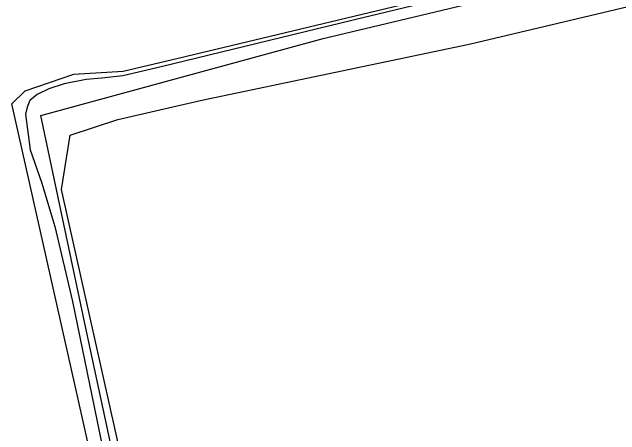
# Model space of a CAD drawing. Header units: inches. Extents: x 653559 to 669309, y 7245317 to 7256454.
# Drawn here: x 660055.3 to 660387.3, y 7248913.1 to 7249144.2 of the extents above; entities that cross this region are included whole.
import ezdxf

# ---------------------------------------------------------------- set-up
doc = ezdxf.new("R2010")
doc.units = ezdxf.units.IN
doc.header["$MEASUREMENT"] = 0
for name, color, linetype in [('Agricola', 3, 'Continuous'), ('Alambrados', 7, 'Continuous'), ('Caminos', 1, 'Continuous'), ('Reserva', 92, 'Continuous')]:
    doc.layers.add(name, color=color, linetype=linetype)

msp = doc.modelspace()

# ---------------------------------------------------------------- linework, layer by layer
at = {"layer": 'Agricola', "transparency": 33554613}
msp.add_lwpolyline([(659584.22, 7248850.41), (660097.38, 7248905.71), (660055.05, 7249094.09), (660062.33, 7249101.1), (660088.92, 7249110.23), (660115.9, 7249111.82), (660146.07, 7249118.96), (660966.28, 7249315.41), (661001.2, 7249328.11), (661021.31, 7249357.75), (661034.01, 7249409.61), (661028.72, 7249455.11), (660869.58, 7250079.24)], dxfattribs=at)
at = {"layer": 'Alambrados', "transparency": 33554613}
msp.add_lwpolyline([(660270.51, 7248215.43), (660267.44, 7248222.15), (660204.92, 7248448.56), (660191.53, 7248495.25), (660172.05, 7248608.92), (660161.68, 7248663.53), (660096.07, 7248968.75), (660070.88, 7249087.71), (660225.18, 7249129.83), (661048.25, 7249326.01), (661096.21, 7249341.88), (661189.47, 7249383.22), (661579.11, 7249556.08)], dxfattribs=at)
at = {"layer": 'Caminos', "transparency": 33554613}
msp.add_lwpolyline([(660863.04, 7249287.07), (660688.09, 7249246.59), (660604.91, 7249226.59), (660474.42, 7249195.95), (660241.69, 7249139.75), (660136.75, 7249114.19), (660115.8, 7249109.27), (660104.37, 7249108), (660095.8, 7249107.37), (660083.73, 7249104.98), (660075.32, 7249102.29), (660068.97, 7249099.11), (660065, 7249095.94), (660063.41, 7249092.13), (660062.62, 7249088.32), (660065.16, 7249068.95), (660071.35, 7249051.17), (660078.65, 7249026.88), (660088.18, 7248985.92), (660104.37, 7248907.97)], dxfattribs=at)
at = {"layer": 'Reserva', "transparency": 33554613}
msp.add_lwpolyline([(660179.1, 7248613.36), (660082.26, 7249047.28), (660087.02, 7249076.91), (660112.95, 7249085.38), (660158.99, 7249095.96), (660305.04, 7249126.65), (660527.29, 7249179.57), (660663.29, 7249209.73), (660782.88, 7249239.89), (660935.96, 7249269.44), (661012.28, 7249283.91), (661067.32, 7249301.99), (661069.31, 7249323.82), (661070.19, 7249360.19), (660900.86, 7249994.86)], dxfattribs=at)

doc.saveas('drawing.dxf')
